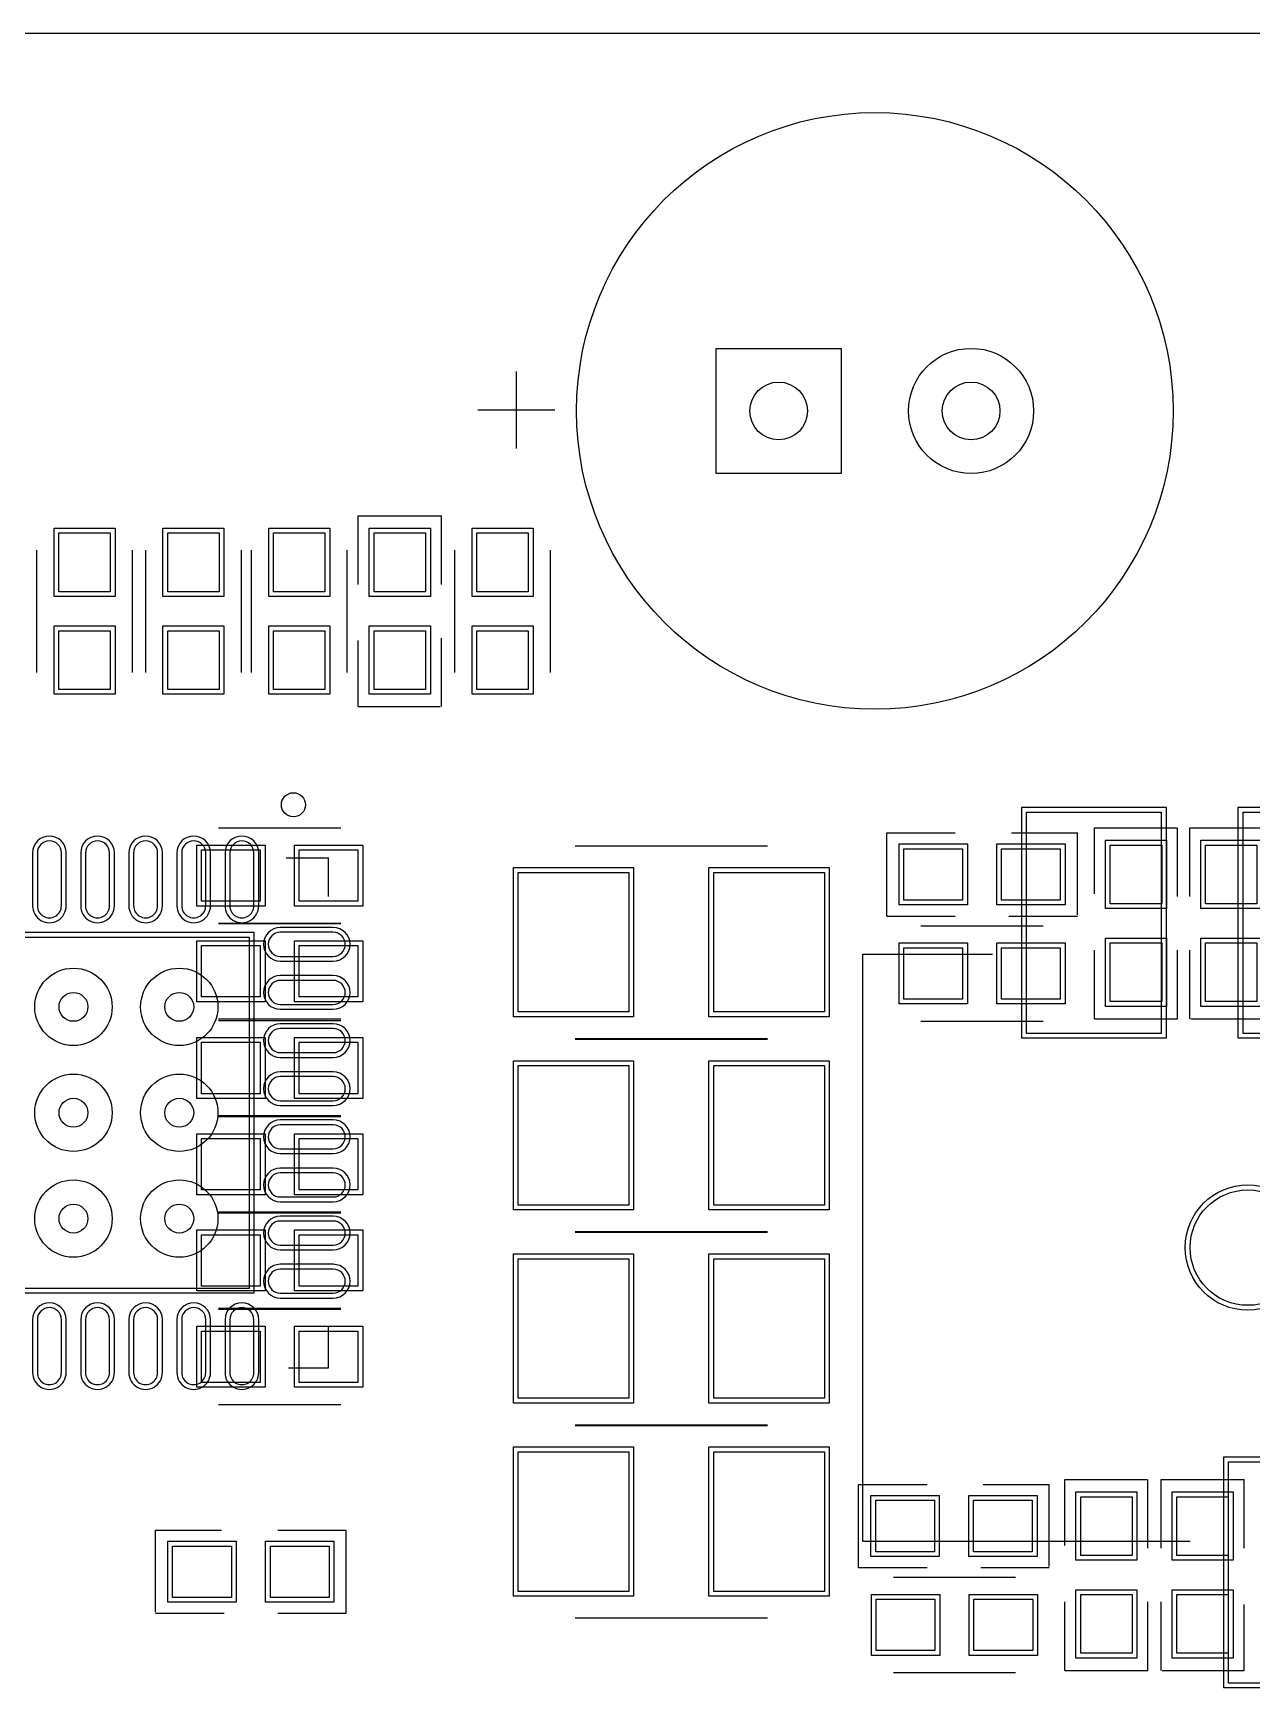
# Model space of a CAD drawing. Header units: inches. Extents: x -5 to 125, y -8 to 83.
# Drawn here: x 99.08 to 111.74, y 57.81 to 75 of the extents above; entities that cross this region are included whole.
import ezdxf

# ---------------------------------------------------------------- set-up
doc = ezdxf.new("R2010")
doc.units = ezdxf.units.IN
for name, color, linetype in [('Bottom Overlay', 54, 'Continuous'), ('Bottom Paste', 16, 'Continuous'), ('Bottom Solder', 6, 'Continuous'), ('Keep-Out Layer', 6, 'Continuous'), ('Top Overlay', 2, 'Continuous'), ('Top Paste', 8, 'Continuous'), ('Top Solder', 216, 'Continuous')]:
    doc.layers.add(name, color=color, linetype=linetype)

# ---------------------------------------------------------------- blocks, each defined once
blk = doc.blocks.new('0805C_40')
at = {"layer": 'Top Overlay'}
for p, q in [((-1, 1), (1, 1)), ((-1, -1), (1, -1))]:
    blk.add_line(p, q, dxfattribs=at)
at = {"layer": 'Top Paste'}
for p, q in [((-1.591, 0.725), (-0.441, 0.725)), ((-1.591, -0.725), (-1.591, 0.725)), ((-0.441, 0.725), (-0.441, -0.725)), ((0.441, 0.725), (1.591, 0.725)), ((0.441, -0.725), (0.441, 0.725)), ((1.591, 0.725), (1.591, -0.725)), ((-0.441, -0.725), (-1.591, -0.725)), ((1.591, -0.725), (0.441, -0.725))]:
    blk.add_line(p, q, dxfattribs=at)
at = {"layer": 'Top Solder'}
for p, q in [((-1.641, 0.775), (-0.391, 0.775)), ((-1.641, -0.775), (-1.641, 0.775)), ((-0.391, 0.775), (-0.391, -0.775)), ((0.391, 0.775), (1.641, 0.775)), ((0.391, -0.775), (0.391, 0.775)), ((1.641, 0.775), (1.641, -0.775)), ((-0.391, -0.775), (-1.641, -0.775)), ((1.641, -0.775), (0.391, -0.775))]:
    blk.add_line(p, q, dxfattribs=at)
blk = doc.blocks.new('0805C_41')
at = {"layer": 'Top Overlay'}
for p, q in [((-1, 1), (1, 1)), ((-1, -1), (1, -1))]:
    blk.add_line(p, q, dxfattribs=at)
at = {"layer": 'Top Paste'}
for p, q in [((-1.591, 0.725), (-0.441, 0.725)), ((-1.591, -0.725), (-1.591, 0.725)), ((-0.441, 0.725), (-0.441, -0.725)), ((0.441, 0.725), (1.591, 0.725)), ((0.441, -0.725), (0.441, 0.725)), ((1.591, 0.725), (1.591, -0.725)), ((-0.441, -0.725), (-1.591, -0.725)), ((1.591, -0.725), (0.441, -0.725))]:
    blk.add_line(p, q, dxfattribs=at)
at = {"layer": 'Top Solder'}
for p, q in [((-1.641, 0.775), (-0.391, 0.775)), ((-1.641, -0.775), (-1.641, 0.775)), ((-0.391, 0.775), (-0.391, -0.775)), ((0.391, 0.775), (1.641, 0.775)), ((0.391, -0.775), (0.391, 0.775)), ((1.641, 0.775), (1.641, -0.775)), ((-0.391, -0.775), (-1.641, -0.775)), ((1.641, -0.775), (0.391, -0.775))]:
    blk.add_line(p, q, dxfattribs=at)
blk = doc.blocks.new('QFN32P_0_5BSC_5_5_H_3__65_3_65_83')
at = {"layer": 'Bottom Solder'}
for centre, radius in [((-1.1, 1.1), 0.402), ((0, 1.1), 0.402), ((1.1, 1.1), 0.402), ((-1.1, 1.1), 0.15), ((0, 1.1), 0.15), ((1.1, 1.1), 0.15), ((-1.1, 0), 0.402), ((0, 0), 0.402), ((1.1, 0), 0.402), ((-1.1, 0), 0.15), ((0, 0), 0.15), ((1.1, 0), 0.15), ((-1.1, -1.1), 0.402), ((0, -1.1), 0.402), ((1.1, -1.1), 0.402), ((-1.1, -1.1), 0.15), ((0, -1.1), 0.15), ((1.1, -1.1), 0.15)]:
    blk.add_circle(centre, radius, dxfattribs=at)
at = {"layer": 'Top Overlay'}
for p, q in [((-2.65, 2.21), (-2.65, 2.65)), ((-2.248, 2.65), (-2.65, 2.65)), ((2.65, 2.65), (2.223, 2.65)), ((2.65, 2.235), (2.65, 2.65)), ((-2.65, -2.65), (-2.65, -2.21)), ((2.65, -2.65), (2.65, -2.235)), ((-2.21, -2.65), (-2.65, -2.65)), ((2.65, -2.65), (2.235, -2.65))]:
    blk.add_line(p, q, dxfattribs=at)
blk.add_circle((-3.2, 2.286), 0.125, dxfattribs=at)
at = {"layer": 'Top Paste'}
for p, q in [((-1.875, 2.7), (-1.875, 2.15)), ((-1.625, 2.15), (-1.625, 2.7)), ((-1.375, 2.7), (-1.375, 2.15)), ((-1.125, 2.15), (-1.125, 2.7)), ((-0.875, 2.7), (-0.875, 2.15)), ((-0.625, 2.15), (-0.625, 2.7)), ((-0.375, 2.7), (-0.375, 2.15)), ((-0.125, 2.15), (-0.125, 2.7)), ((0.125, 2.7), (0.125, 2.15)), ((0.375, 2.15), (0.375, 2.7)), ((0.625, 2.7), (0.625, 2.15)), ((0.875, 2.15), (0.875, 2.7)), ((1.125, 2.7), (1.125, 2.15)), ((1.375, 2.15), (1.375, 2.7)), ((1.625, 2.7), (1.625, 2.15)), ((1.875, 2.15), (1.875, 2.7)), ((-2.15, 1.875), (-2.7, 1.875)), ((-1.825, 1.825), (1.825, 1.825)), ((-1.825, -1.825), (-1.825, 1.825)), ((1.825, 1.825), (1.825, -1.825)), ((2.7, 1.875), (2.15, 1.875)), ((-2.7, 1.625), (-2.15, 1.625)), ((2.15, 1.625), (2.7, 1.625)), ((-2.15, 1.375), (-2.7, 1.375)), ((2.7, 1.375), (2.15, 1.375)), ((-2.7, 1.125), (-2.15, 1.125)), ((2.15, 1.125), (2.7, 1.125)), ((-2.15, 0.875), (-2.7, 0.875)), ((2.7, 0.875), (2.15, 0.875)), ((-2.7, 0.625), (-2.15, 0.625)), ((2.15, 0.625), (2.7, 0.625)), ((-2.15, 0.375), (-2.7, 0.375)), ((2.7, 0.375), (2.15, 0.375)), ((-2.7, 0.125), (-2.15, 0.125)), ((2.15, 0.125), (2.7, 0.125)), ((-2.15, -0.125), (-2.7, -0.125)), ((2.7, -0.125), (2.15, -0.125)), ((-2.7, -0.375), (-2.15, -0.375)), ((2.15, -0.375), (2.7, -0.375)), ((-2.15, -0.625), (-2.7, -0.625)), ((2.7, -0.625), (2.15, -0.625)), ((-2.7, -0.875), (-2.15, -0.875)), ((2.15, -0.875), (2.7, -0.875)), ((-2.15, -1.125), (-2.7, -1.125)), ((2.7, -1.125), (2.15, -1.125)), ((-2.7, -1.375), (-2.15, -1.375)), ((2.15, -1.375), (2.7, -1.375)), ((-2.15, -1.625), (-2.7, -1.625)), ((2.7, -1.625), (2.15, -1.625)), ((-2.7, -1.875), (-2.15, -1.875)), ((1.825, -1.825), (-1.825, -1.825)), ((2.15, -1.875), (2.7, -1.875)), ((-1.875, -2.15), (-1.875, -2.7)), ((-1.625, -2.7), (-1.625, -2.15)), ((-1.375, -2.15), (-1.375, -2.7)), ((-1.125, -2.7), (-1.125, -2.15)), ((-0.875, -2.15), (-0.875, -2.7)), ((-0.625, -2.7), (-0.625, -2.15)), ((-0.375, -2.15), (-0.375, -2.7)), ((-0.125, -2.7), (-0.125, -2.15)), ((0.125, -2.15), (0.125, -2.7)), ((0.375, -2.7), (0.375, -2.15)), ((0.625, -2.15), (0.625, -2.7)), ((0.875, -2.7), (0.875, -2.15)), ((1.125, -2.15), (1.125, -2.7)), ((1.375, -2.7), (1.375, -2.15)), ((1.625, -2.15), (1.625, -2.7)), ((1.875, -2.7), (1.875, -2.15))]:
    blk.add_line(p, q, dxfattribs=at)
for centre, start, end in [((-1.75, 2.7), 0, 180), ((-1.25, 2.7), 0, 180), ((-0.75, 2.7), 0, 180), ((-0.25, 2.7), 0, 180), ((0.25, 2.7), 0, 180), ((0.75, 2.7), 0, 180), ((1.25, 2.7), 0, 180), ((1.75, 2.7), 0, 180), ((-1.75, 2.15), 180, 0), ((-1.25, 2.15), 180, 0), ((-0.75, 2.15), 180, 0), ((-0.25, 2.15), 180, 0), ((0.25, 2.15), 180, 0), ((0.75, 2.15), 180, 0), ((1.25, 2.15), 180, 0), ((1.75, 2.15), 180, 0), ((-2.7, 1.75), 90, 270), ((-2.15, 1.75), 270, 90), ((2.15, 1.75), 90, 270), ((2.7, 1.75), 270, 90), ((-2.7, 1.25), 90, 270), ((-2.15, 1.25), 270, 90), ((2.15, 1.25), 90, 270), ((2.7, 1.25), 270, 90), ((-2.7, 0.75), 90, 270), ((-2.15, 0.75), 270, 90), ((2.15, 0.75), 90, 270), ((2.7, 0.75), 270, 90), ((-2.7, 0.25), 90, 270), ((-2.15, 0.25), 270, 90), ((2.15, 0.25), 90, 270), ((2.7, 0.25), 270, 90), ((-2.7, -0.25), 90, 270), ((-2.15, -0.25), 270, 90), ((2.15, -0.25), 90, 270), ((2.7, -0.25), 270, 90), ((-2.7, -0.75), 90, 270), ((-2.15, -0.75), 270, 90), ((2.15, -0.75), 90, 270), ((2.7, -0.75), 270, 90), ((-2.7, -1.25), 90, 270), ((-2.15, -1.25), 270, 90), ((2.15, -1.25), 90, 270), ((2.7, -1.25), 270, 90), ((-2.7, -1.75), 90, 270), ((-2.15, -1.75), 270, 90), ((2.15, -1.75), 90, 270), ((2.7, -1.75), 270, 90), ((-1.75, -2.15), 0, 180), ((-1.25, -2.15), 0, 180), ((-0.75, -2.15), 0, 180), ((-0.25, -2.15), 0, 180), ((0.25, -2.15), 0, 180), ((0.75, -2.15), 0, 180), ((1.25, -2.15), 0, 180), ((1.75, -2.15), 0, 180), ((-1.75, -2.7), 180, 0), ((-1.25, -2.7), 180, 0), ((-0.75, -2.7), 180, 0), ((-0.25, -2.7), 180, 0), ((0.25, -2.7), 180, 0), ((0.75, -2.7), 180, 0), ((1.25, -2.7), 180, 0), ((1.75, -2.7), 180, 0)]:
    blk.add_arc(centre, 0.125, start, end, dxfattribs=at)
at = {"layer": 'Top Solder'}
for p, q in [((-1.925, 2.7), (-1.925, 2.15)), ((-1.575, 2.15), (-1.575, 2.7)), ((-1.425, 2.7), (-1.425, 2.15)), ((-1.075, 2.15), (-1.075, 2.7)), ((-0.925, 2.7), (-0.925, 2.15)), ((-0.575, 2.15), (-0.575, 2.7)), ((-0.425, 2.7), (-0.425, 2.15)), ((-0.075, 2.15), (-0.075, 2.7)), ((0.075, 2.7), (0.075, 2.15)), ((0.425, 2.15), (0.425, 2.7)), ((0.575, 2.7), (0.575, 2.15)), ((0.925, 2.15), (0.925, 2.7)), ((1.075, 2.7), (1.075, 2.15)), ((1.425, 2.15), (1.425, 2.7)), ((1.575, 2.7), (1.575, 2.15)), ((1.925, 2.15), (1.925, 2.7)), ((-2.15, 1.925), (-2.7, 1.925)), ((2.7, 1.925), (2.15, 1.925)), ((-1.875, 1.875), (1.875, 1.875)), ((-1.875, -1.875), (-1.875, 1.875)), ((1.875, 1.875), (1.875, -1.875)), ((-2.7, 1.575), (-2.15, 1.575)), ((2.15, 1.575), (2.7, 1.575)), ((-2.15, 1.425), (-2.7, 1.425)), ((2.7, 1.425), (2.15, 1.425)), ((-2.7, 1.075), (-2.15, 1.075)), ((2.15, 1.075), (2.7, 1.075)), ((-2.15, 0.925), (-2.7, 0.925)), ((2.7, 0.925), (2.15, 0.925)), ((-2.7, 0.575), (-2.15, 0.575)), ((2.15, 0.575), (2.7, 0.575)), ((-2.15, 0.425), (-2.7, 0.425)), ((2.7, 0.425), (2.15, 0.425)), ((-2.7, 0.075), (-2.15, 0.075)), ((2.15, 0.075), (2.7, 0.075)), ((-2.15, -0.075), (-2.7, -0.075)), ((2.7, -0.075), (2.15, -0.075)), ((-2.7, -0.425), (-2.15, -0.425)), ((2.15, -0.425), (2.7, -0.425)), ((-2.15, -0.575), (-2.7, -0.575)), ((2.7, -0.575), (2.15, -0.575)), ((-2.7, -0.925), (-2.15, -0.925)), ((2.15, -0.925), (2.7, -0.925)), ((-2.15, -1.075), (-2.7, -1.075)), ((2.7, -1.075), (2.15, -1.075)), ((-2.7, -1.425), (-2.15, -1.425)), ((2.15, -1.425), (2.7, -1.425)), ((-2.15, -1.575), (-2.7, -1.575)), ((2.7, -1.575), (2.15, -1.575)), ((1.875, -1.875), (-1.875, -1.875)), ((-2.7, -1.925), (-2.15, -1.925)), ((2.15, -1.925), (2.7, -1.925)), ((-1.925, -2.15), (-1.925, -2.7)), ((-1.575, -2.7), (-1.575, -2.15)), ((-1.425, -2.15), (-1.425, -2.7)), ((-1.075, -2.7), (-1.075, -2.15)), ((-0.925, -2.15), (-0.925, -2.7)), ((-0.575, -2.7), (-0.575, -2.15)), ((-0.425, -2.15), (-0.425, -2.7)), ((-0.075, -2.7), (-0.075, -2.15)), ((0.075, -2.15), (0.075, -2.7)), ((0.425, -2.7), (0.425, -2.15)), ((0.575, -2.15), (0.575, -2.7)), ((0.925, -2.7), (0.925, -2.15)), ((1.075, -2.15), (1.075, -2.7)), ((1.425, -2.7), (1.425, -2.15)), ((1.575, -2.15), (1.575, -2.7)), ((1.925, -2.7), (1.925, -2.15))]:
    blk.add_line(p, q, dxfattribs=at)
for centre, radius in [((-1.1, 1.1), 0.402), ((0, 1.1), 0.402), ((1.1, 1.1), 0.402), ((-1.1, 1.1), 0.15), ((0, 1.1), 0.15), ((1.1, 1.1), 0.15), ((-1.1, 0), 0.402), ((0, 0), 0.402), ((1.1, 0), 0.402), ((-1.1, 0), 0.15), ((0, 0), 0.15), ((1.1, 0), 0.15), ((-1.1, -1.1), 0.402), ((0, -1.1), 0.402), ((1.1, -1.1), 0.402), ((-1.1, -1.1), 0.15), ((0, -1.1), 0.15), ((1.1, -1.1), 0.15)]:
    blk.add_circle(centre, radius, dxfattribs=at)
for centre, start, end in [((-1.75, 2.7), 0, 180), ((-1.25, 2.7), 0, 180), ((-0.75, 2.7), 0, 180), ((-0.25, 2.7), 0, 180), ((0.25, 2.7), 0, 180), ((0.75, 2.7), 0, 180), ((1.25, 2.7), 0, 180), ((1.75, 2.7), 0, 180), ((-1.75, 2.15), 180, 0), ((-1.25, 2.15), 180, 0), ((-0.75, 2.15), 180, 0), ((-0.25, 2.15), 180, 0), ((0.25, 2.15), 180, 0), ((0.75, 2.15), 180, 0), ((1.25, 2.15), 180, 0), ((1.75, 2.15), 180, 0), ((-2.7, 1.75), 90, 270), ((-2.15, 1.75), 270, 90), ((2.15, 1.75), 90, 270), ((2.7, 1.75), 270, 90), ((-2.7, 1.25), 90, 270), ((-2.15, 1.25), 270, 90), ((2.15, 1.25), 90, 270), ((2.7, 1.25), 270, 90), ((-2.7, 0.75), 90, 270), ((-2.15, 0.75), 270, 90), ((2.15, 0.75), 90, 270), ((2.7, 0.75), 270, 90), ((-2.7, 0.25), 90, 270), ((-2.15, 0.25), 270, 90), ((2.15, 0.25), 90, 270), ((2.7, 0.25), 270, 90), ((-2.7, -0.25), 90, 270), ((-2.15, -0.25), 270, 90), ((2.15, -0.25), 90, 270), ((2.7, -0.25), 270, 90), ((-2.7, -0.75), 90, 270), ((-2.15, -0.75), 270, 90), ((2.15, -0.75), 90, 270), ((2.7, -0.75), 270, 90), ((-2.7, -1.25), 90, 270), ((-2.15, -1.25), 270, 90), ((2.15, -1.25), 90, 270), ((2.7, -1.25), 270, 90), ((-2.7, -1.75), 90, 270), ((-2.15, -1.75), 270, 90), ((2.15, -1.75), 90, 270), ((2.7, -1.75), 270, 90), ((-1.75, -2.15), 0, 180), ((-1.25, -2.15), 0, 180), ((-0.75, -2.15), 0, 180), ((-0.25, -2.15), 0, 180), ((0.25, -2.15), 0, 180), ((0.75, -2.15), 0, 180), ((1.25, -2.15), 0, 180), ((1.75, -2.15), 0, 180), ((-1.75, -2.7), 180, 0), ((-1.25, -2.7), 180, 0), ((-0.75, -2.7), 180, 0), ((-0.25, -2.7), 180, 0), ((0.25, -2.7), 180, 0), ((0.75, -2.7), 180, 0), ((1.25, -2.7), 180, 0), ((1.75, -2.7), 180, 0)]:
    blk.add_arc(centre, 0.175, start, end, dxfattribs=at)
blk = doc.blocks.new('0402R_B_124')
at = {"layer": 'Bottom Overlay'}
for p, q in [((-0.279, 0.432), (-0.991, 0.432)), ((-0.991, -0.432), (-0.991, 0.432)), ((0.991, 0.432), (0.305, 0.432)), ((0.991, -0.419), (0.991, 0.432)), ((-0.279, -0.432), (-0.991, -0.432)), ((0.991, -0.432), (0.279, -0.432))]:
    blk.add_line(p, q, dxfattribs=at)
at = {"layer": 'Bottom Paste'}
for p, q in [((-0.813, -0.267), (-0.813, 0.267)), ((-0.813, 0.267), (-0.203, 0.267)), ((-0.203, 0.267), (-0.203, -0.267)), ((0.203, -0.267), (0.203, 0.267)), ((0.203, 0.267), (0.813, 0.267)), ((0.813, 0.267), (0.813, -0.267)), ((-0.203, -0.267), (-0.813, -0.267)), ((0.813, -0.267), (0.203, -0.267))]:
    blk.add_line(p, q, dxfattribs=at)
at = {"layer": 'Bottom Solder'}
for p, q in [((-0.863, -0.317), (-0.863, 0.317)), ((-0.863, 0.317), (-0.153, 0.317)), ((-0.153, 0.317), (-0.153, -0.317)), ((0.153, -0.317), (0.153, 0.317)), ((0.153, 0.317), (0.863, 0.317)), ((0.863, 0.317), (0.863, -0.317)), ((-0.153, -0.317), (-0.863, -0.317)), ((0.863, -0.317), (0.153, -0.317))]:
    blk.add_line(p, q, dxfattribs=at)
blk = doc.blocks.new('0402R_B_125')
at = {"layer": 'Bottom Overlay'}
for p, q in [((-0.991, 0.432), (-0.991, -0.432)), ((-0.991, 0.432), (-0.279, 0.432)), ((0.305, 0.432), (0.991, 0.432)), ((0.991, 0.432), (0.991, -0.419)), ((-0.991, -0.432), (-0.279, -0.432)), ((0.279, -0.432), (0.991, -0.432))]:
    blk.add_line(p, q, dxfattribs=at)
at = {"layer": 'Bottom Paste'}
for p, q in [((-0.813, -0.267), (-0.813, 0.267)), ((-0.813, 0.267), (-0.203, 0.267)), ((-0.203, 0.267), (-0.203, -0.267)), ((0.203, -0.267), (0.203, 0.267)), ((0.203, 0.267), (0.813, 0.267)), ((0.813, 0.267), (0.813, -0.267)), ((-0.203, -0.267), (-0.813, -0.267)), ((0.813, -0.267), (0.203, -0.267))]:
    blk.add_line(p, q, dxfattribs=at)
at = {"layer": 'Bottom Solder'}
for p, q in [((-0.863, -0.317), (-0.863, 0.317)), ((-0.863, 0.317), (-0.153, 0.317)), ((-0.153, 0.317), (-0.153, -0.317)), ((0.153, -0.317), (0.153, 0.317)), ((0.153, 0.317), (0.863, 0.317)), ((0.863, 0.317), (0.863, -0.317)), ((-0.153, -0.317), (-0.863, -0.317)), ((0.863, -0.317), (0.153, -0.317))]:
    blk.add_line(p, q, dxfattribs=at)
blk = doc.blocks.new('0402R_B_126')
at = {"layer": 'Bottom Overlay'}
for p, q in [((-0.991, -0.432), (-0.991, 0.432)), ((-0.279, 0.432), (-0.991, 0.432)), ((0.991, 0.432), (0.305, 0.432)), ((0.991, -0.419), (0.991, 0.432)), ((-0.279, -0.432), (-0.991, -0.432)), ((0.991, -0.432), (0.279, -0.432))]:
    blk.add_line(p, q, dxfattribs=at)
at = {"layer": 'Bottom Paste'}
for p, q in [((-0.813, -0.267), (-0.813, 0.267)), ((-0.813, 0.267), (-0.203, 0.267)), ((-0.203, 0.267), (-0.203, -0.267)), ((0.203, -0.267), (0.203, 0.267)), ((0.203, 0.267), (0.813, 0.267)), ((0.813, 0.267), (0.813, -0.267)), ((-0.203, -0.267), (-0.813, -0.267)), ((0.813, -0.267), (0.203, -0.267))]:
    blk.add_line(p, q, dxfattribs=at)
at = {"layer": 'Bottom Solder'}
for p, q in [((-0.863, -0.317), (-0.863, 0.317)), ((-0.863, 0.317), (-0.153, 0.317)), ((-0.153, 0.317), (-0.153, -0.317)), ((0.153, -0.317), (0.153, 0.317)), ((0.153, 0.317), (0.863, 0.317)), ((0.863, 0.317), (0.863, -0.317)), ((-0.153, -0.317), (-0.863, -0.317)), ((0.863, -0.317), (0.153, -0.317))]:
    blk.add_line(p, q, dxfattribs=at)
blk = doc.blocks.new('0402R_B_127')
at = {"layer": 'Bottom Overlay'}
for p, q in [((-0.991, 0.432), (-0.991, -0.432)), ((-0.991, 0.432), (-0.279, 0.432)), ((0.305, 0.432), (0.991, 0.432)), ((0.991, 0.432), (0.991, -0.419)), ((-0.991, -0.432), (-0.279, -0.432)), ((0.279, -0.432), (0.991, -0.432))]:
    blk.add_line(p, q, dxfattribs=at)
at = {"layer": 'Bottom Paste'}
for p, q in [((-0.813, -0.267), (-0.813, 0.267)), ((-0.813, 0.267), (-0.203, 0.267)), ((-0.203, 0.267), (-0.203, -0.267)), ((0.203, -0.267), (0.203, 0.267)), ((0.203, 0.267), (0.813, 0.267)), ((0.813, 0.267), (0.813, -0.267)), ((-0.203, -0.267), (-0.813, -0.267)), ((0.813, -0.267), (0.203, -0.267))]:
    blk.add_line(p, q, dxfattribs=at)
at = {"layer": 'Bottom Solder'}
for p, q in [((-0.863, -0.317), (-0.863, 0.317)), ((-0.863, 0.317), (-0.153, 0.317)), ((-0.153, 0.317), (-0.153, -0.317)), ((0.153, -0.317), (0.153, 0.317)), ((0.153, 0.317), (0.863, 0.317)), ((0.863, 0.317), (0.863, -0.317)), ((-0.153, -0.317), (-0.863, -0.317)), ((0.863, -0.317), (0.153, -0.317))]:
    blk.add_line(p, q, dxfattribs=at)
blk = doc.blocks.new('0402R_B_129')
at = {"layer": 'Bottom Overlay'}
for p, q in [((-0.991, 0.432), (-0.279, 0.432)), ((-0.991, -0.432), (-0.991, 0.432)), ((0.305, 0.432), (0.991, 0.432)), ((0.991, -0.419), (0.991, 0.432)), ((-0.991, -0.432), (-0.279, -0.432)), ((0.279, -0.432), (0.991, -0.432))]:
    blk.add_line(p, q, dxfattribs=at)
at = {"layer": 'Bottom Paste'}
for p, q in [((-0.813, -0.267), (-0.813, 0.267)), ((-0.813, 0.267), (-0.203, 0.267)), ((-0.203, 0.267), (-0.203, -0.267)), ((0.203, -0.267), (0.203, 0.267)), ((0.203, 0.267), (0.813, 0.267)), ((0.813, 0.267), (0.813, -0.267)), ((-0.203, -0.267), (-0.813, -0.267)), ((0.813, -0.267), (0.203, -0.267))]:
    blk.add_line(p, q, dxfattribs=at)
at = {"layer": 'Bottom Solder'}
for p, q in [((-0.863, -0.317), (-0.863, 0.317)), ((-0.863, 0.317), (-0.153, 0.317)), ((-0.153, 0.317), (-0.153, -0.317)), ((0.153, -0.317), (0.153, 0.317)), ((0.153, 0.317), (0.863, 0.317)), ((0.863, 0.317), (0.863, -0.317)), ((-0.153, -0.317), (-0.863, -0.317)), ((0.863, -0.317), (0.153, -0.317))]:
    blk.add_line(p, q, dxfattribs=at)
blk = doc.blocks.new('0402R_B_130')
at = {"layer": 'Bottom Overlay'}
for p, q in [((-0.991, -0.432), (-0.991, 0.432)), ((-0.991, 0.432), (-0.279, 0.432)), ((0.305, 0.432), (0.991, 0.432)), ((0.991, -0.419), (0.991, 0.432)), ((-0.991, -0.432), (-0.279, -0.432)), ((0.279, -0.432), (0.991, -0.432))]:
    blk.add_line(p, q, dxfattribs=at)
at = {"layer": 'Bottom Paste'}
for p, q in [((-0.813, -0.267), (-0.813, 0.267)), ((-0.813, 0.267), (-0.203, 0.267)), ((-0.203, 0.267), (-0.203, -0.267)), ((0.203, -0.267), (0.203, 0.267)), ((0.203, 0.267), (0.813, 0.267)), ((0.813, 0.267), (0.813, -0.267)), ((-0.203, -0.267), (-0.813, -0.267)), ((0.813, -0.267), (0.203, -0.267))]:
    blk.add_line(p, q, dxfattribs=at)
at = {"layer": 'Bottom Solder'}
for p, q in [((-0.863, -0.317), (-0.863, 0.317)), ((-0.863, 0.317), (-0.153, 0.317)), ((-0.153, 0.317), (-0.153, -0.317)), ((0.153, -0.317), (0.153, 0.317)), ((0.153, 0.317), (0.863, 0.317)), ((0.863, 0.317), (0.863, -0.317)), ((-0.153, -0.317), (-0.863, -0.317)), ((0.863, -0.317), (0.153, -0.317))]:
    blk.add_line(p, q, dxfattribs=at)
blk = doc.blocks.new('0402R_135')
at = {"layer": 'Top Overlay'}
for p, q in [((-0.279, 0.432), (-0.991, 0.432)), ((-0.991, -0.432), (-0.991, 0.432)), ((0.991, 0.432), (0.279, 0.432)), ((0.991, -0.432), (0.991, 0.419)), ((-0.279, -0.432), (-0.991, -0.432)), ((0.991, -0.432), (0.305, -0.432))]:
    blk.add_line(p, q, dxfattribs=at)
at = {"layer": 'Top Paste'}
for p, q in [((-0.813, -0.267), (-0.813, 0.267)), ((-0.813, 0.267), (-0.203, 0.267)), ((-0.203, 0.267), (-0.203, -0.267)), ((0.203, -0.267), (0.203, 0.267)), ((0.203, 0.267), (0.813, 0.267)), ((0.813, 0.267), (0.813, -0.267)), ((-0.203, -0.267), (-0.813, -0.267)), ((0.813, -0.267), (0.203, -0.267))]:
    blk.add_line(p, q, dxfattribs=at)
at = {"layer": 'Top Solder'}
for p, q in [((-0.863, -0.317), (-0.863, 0.317)), ((-0.863, 0.317), (-0.153, 0.317)), ((-0.153, 0.317), (-0.153, -0.317)), ((0.153, -0.317), (0.153, 0.317)), ((0.153, 0.317), (0.863, 0.317)), ((0.863, 0.317), (0.863, -0.317)), ((-0.153, -0.317), (-0.863, -0.317)), ((0.863, -0.317), (0.153, -0.317))]:
    blk.add_line(p, q, dxfattribs=at)
blk = doc.blocks.new('0402R_137')
at = {"layer": 'Top Overlay'}
for p, q in [((-0.279, 0.432), (-0.991, 0.432)), ((-0.991, 0.432), (-0.991, -0.432)), ((0.991, 0.432), (0.279, 0.432)), ((0.991, 0.419), (0.991, -0.432)), ((-0.279, -0.432), (-0.991, -0.432)), ((0.991, -0.432), (0.305, -0.432))]:
    blk.add_line(p, q, dxfattribs=at)
at = {"layer": 'Top Paste'}
for p, q in [((-0.813, -0.267), (-0.813, 0.267)), ((-0.813, 0.267), (-0.203, 0.267)), ((-0.203, 0.267), (-0.203, -0.267)), ((0.203, -0.267), (0.203, 0.267)), ((0.203, 0.267), (0.813, 0.267)), ((0.813, 0.267), (0.813, -0.267)), ((-0.203, -0.267), (-0.813, -0.267)), ((0.813, -0.267), (0.203, -0.267))]:
    blk.add_line(p, q, dxfattribs=at)
at = {"layer": 'Top Solder'}
for p, q in [((-0.863, -0.317), (-0.863, 0.317)), ((-0.863, 0.317), (-0.153, 0.317)), ((-0.153, 0.317), (-0.153, -0.317)), ((0.153, -0.317), (0.153, 0.317)), ((0.153, 0.317), (0.863, 0.317)), ((0.863, 0.317), (0.863, -0.317)), ((-0.153, -0.317), (-0.863, -0.317)), ((0.863, -0.317), (0.153, -0.317))]:
    blk.add_line(p, q, dxfattribs=at)
blk = doc.blocks.new('PJ3930_8P_271')
at = {"layer": 'Bottom Solder'}
for centre, radius in [((-4, 0), 0.651), ((-4, 0), 0.6), ((3, 0), 0.651), ((3, 0), 0.6)]:
    blk.add_circle(centre, radius, dxfattribs=at)
at = {"layer": 'Top Overlay'}
for p, q in [((-5.601, 3.05), (-6.3, 3.05)), ((-6.3, 3.05), (-6.3, -3.05)), ((-0.813, 3.048), (-1.435, 3.048)), ((7, 3.05), (3.6, 3.05)), ((7, 3.05), (7, -3.05)), ((-7.5, 2.75), (-7.5, -2.75)), ((-6.3, 2.75), (-7.5, 2.75)), ((-6.3, 2.5), (-6.3, -2.5)), ((-6.3, -2.75), (-7.5, -2.75)), ((-4.605, -3.05), (-6.3, -3.05)), ((-1.607, -3.055), (-2.4, -3.048)), ((1.257, -3.048), (0.571, -3.048)), ((7, -3.05), (5.652, -3.05))]:
    blk.add_line(p, q, dxfattribs=at)
at = {"layer": 'Top Paste'}
for p, q in [((-5.05, 2.225), (-5.05, 4.525)), ((-5.05, 4.525), (-3.65, 4.525)), ((-3.65, 4.525), (-3.65, 2.225)), ((-3.3, 2.225), (-3.3, 4.525)), ((-3.3, 4.525), (-1.9, 4.525)), ((-1.9, 4.525), (-1.9, 2.225)), ((-0.45, 2.225), (-0.45, 4.525)), ((-0.45, 4.525), (0.95, 4.525)), ((0.95, 4.525), (0.95, 2.225)), ((1.8, 2.225), (1.8, 4.525)), ((1.8, 4.525), (3.2, 4.525)), ((3.2, 4.525), (3.2, 2.225)), ((-3.65, 2.225), (-5.05, 2.225)), ((-1.9, 2.225), (-3.3, 2.225)), ((0.95, 2.225), (-0.45, 2.225)), ((3.2, 2.225), (1.8, 2.225)), ((-4.2, -4.525), (-4.2, -2.225)), ((-4.2, -2.225), (-2.8, -2.225)), ((-2.8, -2.225), (-2.8, -4.525)), ((-1.2, -4.525), (-1.2, -2.225)), ((-1.2, -2.225), (0.2, -2.225)), ((0.2, -2.225), (0.2, -4.525)), ((1.65, -4.525), (1.65, -2.225)), ((1.65, -2.225), (3.05, -2.225)), ((3.05, -2.225), (3.05, -4.525)), ((3.9, -4.525), (3.9, -2.225)), ((3.9, -2.225), (5.3, -2.225)), ((5.3, -2.225), (5.3, -4.525)), ((-2.8, -4.525), (-4.2, -4.525)), ((0.2, -4.525), (-1.2, -4.525)), ((3.05, -4.525), (1.65, -4.525)), ((5.3, -4.525), (3.9, -4.525))]:
    blk.add_line(p, q, dxfattribs=at)
at = {"layer": 'Top Solder'}
for p, q in [((-5.1, 2.175), (-5.1, 4.575)), ((-5.1, 4.575), (-3.6, 4.575)), ((-3.6, 4.575), (-3.6, 2.175)), ((-3.35, 2.175), (-3.35, 4.575)), ((-3.35, 4.575), (-1.85, 4.575)), ((-1.85, 4.575), (-1.85, 2.175)), ((-0.5, 2.175), (-0.5, 4.575)), ((-0.5, 4.575), (1, 4.575)), ((1, 4.575), (1, 2.175)), ((1.75, 2.175), (1.75, 4.575)), ((1.75, 4.575), (3.25, 4.575)), ((3.25, 4.575), (3.25, 2.175)), ((-3.6, 2.175), (-5.1, 2.175)), ((-1.85, 2.175), (-3.35, 2.175)), ((1, 2.175), (-0.5, 2.175)), ((3.25, 2.175), (1.75, 2.175)), ((-4.25, -4.575), (-4.25, -2.175)), ((-4.25, -2.175), (-2.75, -2.175)), ((-2.75, -2.175), (-2.75, -4.575)), ((-1.25, -4.575), (-1.25, -2.175)), ((-1.25, -2.175), (0.25, -2.175)), ((0.25, -2.175), (0.25, -4.575)), ((1.6, -4.575), (1.6, -2.175)), ((1.6, -2.175), (3.1, -2.175)), ((3.1, -2.175), (3.1, -4.575)), ((3.85, -4.575), (3.85, -2.175)), ((3.85, -2.175), (5.35, -2.175)), ((5.35, -2.175), (5.35, -4.575)), ((-2.75, -4.575), (-4.25, -4.575)), ((0.25, -4.575), (-1.25, -4.575)), ((3.1, -4.575), (1.6, -4.575)), ((5.35, -4.575), (3.85, -4.575))]:
    blk.add_line(p, q, dxfattribs=at)
for centre, radius in [((-4, 0), 0.651), ((-4, 0), 0.6), ((3, 0), 0.651), ((3, 0), 0.6)]:
    blk.add_circle(centre, radius, dxfattribs=at)
blk = doc.blocks.new('MIC_2_5_272')
at = {"layer": 'Bottom Solder'}
for p, q in [((-1.65, 0.65), (-0.35, 0.65)), ((-1.65, -0.65), (-1.65, 0.65)), ((-0.35, 0.65), (-0.35, -0.65)), ((-0.35, -0.65), (-1.65, -0.65))]:
    blk.add_line(p, q, dxfattribs=at)
for centre, radius in [((1, 0), 0.65), ((-1, 0), 0.3), ((1, 0), 0.3)]:
    blk.add_circle(centre, radius, dxfattribs=at)
at = {"layer": 'Top Overlay'}
for p, q in [((-3.726, -0.389), (-3.726, 0.411)), ((-4.126, 0.011), (-3.326, 0.011))]:
    blk.add_line(p, q, dxfattribs=at)
blk.add_circle((0, 0), 3.1, dxfattribs=at)
at = {"layer": 'Top Solder'}
for p, q in [((-1.65, 0.65), (-0.35, 0.65)), ((-1.65, -0.65), (-1.65, 0.65)), ((-0.35, 0.65), (-0.35, -0.65)), ((-0.35, -0.65), (-1.65, -0.65))]:
    blk.add_line(p, q, dxfattribs=at)
for centre, radius in [((1, 0), 0.65), ((-1, 0), 0.3), ((1, 0), 0.3)]:
    blk.add_circle(centre, radius, dxfattribs=at)
blk = doc.blocks.new('0402C_B_357')
at = {"layer": 'Bottom Overlay'}
for p, q in [((-0.635, 0.495), (0.635, 0.495)), ((-0.635, -0.495), (0.635, -0.495))]:
    blk.add_line(p, q, dxfattribs=at)
at = {"layer": 'Bottom Paste'}
for p, q in [((-0.813, -0.267), (-0.813, 0.267)), ((-0.813, 0.267), (-0.203, 0.267)), ((-0.203, 0.267), (-0.203, -0.267)), ((0.203, -0.267), (0.203, 0.267)), ((0.203, 0.267), (0.813, 0.267)), ((0.813, 0.267), (0.813, -0.267)), ((-0.203, -0.267), (-0.813, -0.267)), ((0.813, -0.267), (0.203, -0.267))]:
    blk.add_line(p, q, dxfattribs=at)
at = {"layer": 'Bottom Solder'}
for p, q in [((-0.863, -0.317), (-0.863, 0.317)), ((-0.863, 0.317), (-0.153, 0.317)), ((-0.153, 0.317), (-0.153, -0.317)), ((0.153, -0.317), (0.153, 0.317)), ((0.153, 0.317), (0.863, 0.317)), ((0.863, 0.317), (0.863, -0.317)), ((-0.153, -0.317), (-0.863, -0.317)), ((0.863, -0.317), (0.153, -0.317))]:
    blk.add_line(p, q, dxfattribs=at)
blk = doc.blocks.new('0402C_B_358')
at = {"layer": 'Bottom Overlay'}
for p, q in [((-0.635, 0.495), (0.635, 0.495)), ((-0.635, -0.495), (0.635, -0.495))]:
    blk.add_line(p, q, dxfattribs=at)
at = {"layer": 'Bottom Paste'}
for p, q in [((-0.813, -0.267), (-0.813, 0.267)), ((-0.813, 0.267), (-0.203, 0.267)), ((-0.203, 0.267), (-0.203, -0.267)), ((0.203, -0.267), (0.203, 0.267)), ((0.203, 0.267), (0.813, 0.267)), ((0.813, 0.267), (0.813, -0.267)), ((-0.203, -0.267), (-0.813, -0.267)), ((0.813, -0.267), (0.203, -0.267))]:
    blk.add_line(p, q, dxfattribs=at)
at = {"layer": 'Bottom Solder'}
for p, q in [((-0.863, -0.317), (-0.863, 0.317)), ((-0.863, 0.317), (-0.153, 0.317)), ((-0.153, 0.317), (-0.153, -0.317)), ((0.153, -0.317), (0.153, 0.317)), ((0.153, 0.317), (0.863, 0.317)), ((0.863, 0.317), (0.863, -0.317)), ((-0.153, -0.317), (-0.863, -0.317)), ((0.863, -0.317), (0.153, -0.317))]:
    blk.add_line(p, q, dxfattribs=at)
blk = doc.blocks.new('0402C_363')
at = {"layer": 'Top Overlay'}
for p, q in [((-0.635, 0.495), (0.635, 0.495)), ((0.635, -0.495), (-0.635, -0.495))]:
    blk.add_line(p, q, dxfattribs=at)
at = {"layer": 'Top Paste'}
for p, q in [((-0.813, -0.267), (-0.813, 0.267)), ((-0.813, 0.267), (-0.203, 0.267)), ((-0.203, 0.267), (-0.203, -0.267)), ((0.203, -0.267), (0.203, 0.267)), ((0.203, 0.267), (0.813, 0.267)), ((0.813, 0.267), (0.813, -0.267)), ((-0.203, -0.267), (-0.813, -0.267)), ((0.813, -0.267), (0.203, -0.267))]:
    blk.add_line(p, q, dxfattribs=at)
at = {"layer": 'Top Solder'}
for p, q in [((-0.863, -0.317), (-0.863, 0.317)), ((-0.863, 0.317), (-0.153, 0.317)), ((-0.153, 0.317), (-0.153, -0.317)), ((0.153, -0.317), (0.153, 0.317)), ((0.153, 0.317), (0.863, 0.317)), ((0.863, 0.317), (0.863, -0.317)), ((-0.153, -0.317), (-0.863, -0.317)), ((0.863, -0.317), (0.153, -0.317))]:
    blk.add_line(p, q, dxfattribs=at)
blk = doc.blocks.new('0402C_B_364')
at = {"layer": 'Bottom Overlay'}
for p, q in [((-0.635, 0.495), (0.635, 0.495)), ((-0.635, -0.495), (0.635, -0.495))]:
    blk.add_line(p, q, dxfattribs=at)
at = {"layer": 'Bottom Paste'}
for p, q in [((-0.813, -0.267), (-0.813, 0.267)), ((-0.813, 0.267), (-0.203, 0.267)), ((-0.203, 0.267), (-0.203, -0.267)), ((0.203, -0.267), (0.203, 0.267)), ((0.203, 0.267), (0.813, 0.267)), ((0.813, 0.267), (0.813, -0.267)), ((-0.203, -0.267), (-0.813, -0.267)), ((0.813, -0.267), (0.203, -0.267))]:
    blk.add_line(p, q, dxfattribs=at)
at = {"layer": 'Bottom Solder'}
for p, q in [((-0.863, -0.317), (-0.863, 0.317)), ((-0.863, 0.317), (-0.153, 0.317)), ((-0.153, 0.317), (-0.153, -0.317)), ((0.153, -0.317), (0.153, 0.317)), ((0.153, 0.317), (0.863, 0.317)), ((0.863, 0.317), (0.863, -0.317)), ((-0.153, -0.317), (-0.863, -0.317)), ((0.863, -0.317), (0.153, -0.317))]:
    blk.add_line(p, q, dxfattribs=at)
blk = doc.blocks.new('0402C_B_365')
at = {"layer": 'Bottom Overlay'}
for p, q in [((-0.635, 0.495), (0.635, 0.495)), ((-0.635, -0.495), (0.635, -0.495))]:
    blk.add_line(p, q, dxfattribs=at)
at = {"layer": 'Bottom Paste'}
for p, q in [((-0.813, -0.267), (-0.813, 0.267)), ((-0.813, 0.267), (-0.203, 0.267)), ((-0.203, 0.267), (-0.203, -0.267)), ((0.203, -0.267), (0.203, 0.267)), ((0.203, 0.267), (0.813, 0.267)), ((0.813, 0.267), (0.813, -0.267)), ((-0.203, -0.267), (-0.813, -0.267)), ((0.813, -0.267), (0.203, -0.267))]:
    blk.add_line(p, q, dxfattribs=at)
at = {"layer": 'Bottom Solder'}
for p, q in [((-0.863, -0.317), (-0.863, 0.317)), ((-0.863, 0.317), (-0.153, 0.317)), ((-0.153, 0.317), (-0.153, -0.317)), ((0.153, -0.317), (0.153, 0.317)), ((0.153, 0.317), (0.863, 0.317)), ((0.863, 0.317), (0.863, -0.317)), ((-0.153, -0.317), (-0.863, -0.317)), ((0.863, -0.317), (0.153, -0.317))]:
    blk.add_line(p, q, dxfattribs=at)
blk = doc.blocks.new('0402C_366')
at = {"layer": 'Top Overlay'}
for p, q in [((-0.635, 0.495), (0.635, 0.495)), ((0.635, -0.495), (-0.635, -0.495))]:
    blk.add_line(p, q, dxfattribs=at)
at = {"layer": 'Top Paste'}
for p, q in [((-0.813, -0.267), (-0.813, 0.267)), ((-0.813, 0.267), (-0.203, 0.267)), ((-0.203, 0.267), (-0.203, -0.267)), ((0.203, -0.267), (0.203, 0.267)), ((0.203, 0.267), (0.813, 0.267)), ((0.813, 0.267), (0.813, -0.267)), ((-0.203, -0.267), (-0.813, -0.267)), ((0.813, -0.267), (0.203, -0.267))]:
    blk.add_line(p, q, dxfattribs=at)
at = {"layer": 'Top Solder'}
for p, q in [((-0.863, -0.317), (-0.863, 0.317)), ((-0.863, 0.317), (-0.153, 0.317)), ((-0.153, 0.317), (-0.153, -0.317)), ((0.153, -0.317), (0.153, 0.317)), ((0.153, 0.317), (0.863, 0.317)), ((0.863, 0.317), (0.863, -0.317)), ((-0.153, -0.317), (-0.863, -0.317)), ((0.863, -0.317), (0.153, -0.317))]:
    blk.add_line(p, q, dxfattribs=at)
blk = doc.blocks.new('0805C_368')
at = {"layer": 'Top Overlay'}
for p, q in [((-1, 1), (1, 1)), ((-1, -1), (1, -1))]:
    blk.add_line(p, q, dxfattribs=at)
at = {"layer": 'Top Paste'}
for p, q in [((-1.591, 0.725), (-0.441, 0.725)), ((-1.591, -0.725), (-1.591, 0.725)), ((-0.441, 0.725), (-0.441, -0.725)), ((0.441, 0.725), (1.591, 0.725)), ((0.441, -0.725), (0.441, 0.725)), ((1.591, 0.725), (1.591, -0.725)), ((-0.441, -0.725), (-1.591, -0.725)), ((1.591, -0.725), (0.441, -0.725))]:
    blk.add_line(p, q, dxfattribs=at)
at = {"layer": 'Top Solder'}
for p, q in [((-1.641, 0.775), (-0.391, 0.775)), ((-1.641, -0.775), (-1.641, 0.775)), ((-0.391, 0.775), (-0.391, -0.775)), ((0.391, 0.775), (1.641, 0.775)), ((0.391, -0.775), (0.391, 0.775)), ((1.641, 0.775), (1.641, -0.775)), ((-0.391, -0.775), (-1.641, -0.775)), ((1.641, -0.775), (0.391, -0.775))]:
    blk.add_line(p, q, dxfattribs=at)
blk = doc.blocks.new('0402C_369')
at = {"layer": 'Top Overlay'}
for p, q in [((-0.635, 0.495), (0.635, 0.495)), ((0.635, -0.495), (-0.635, -0.495))]:
    blk.add_line(p, q, dxfattribs=at)
at = {"layer": 'Top Paste'}
for p, q in [((-0.813, -0.267), (-0.813, 0.267)), ((-0.813, 0.267), (-0.203, 0.267)), ((-0.203, 0.267), (-0.203, -0.267)), ((0.203, -0.267), (0.203, 0.267)), ((0.203, 0.267), (0.813, 0.267)), ((0.813, 0.267), (0.813, -0.267)), ((-0.203, -0.267), (-0.813, -0.267)), ((0.813, -0.267), (0.203, -0.267))]:
    blk.add_line(p, q, dxfattribs=at)
at = {"layer": 'Top Solder'}
for p, q in [((-0.863, -0.317), (-0.863, 0.317)), ((-0.863, 0.317), (-0.153, 0.317)), ((-0.153, 0.317), (-0.153, -0.317)), ((0.153, -0.317), (0.153, 0.317)), ((0.153, 0.317), (0.863, 0.317)), ((0.863, 0.317), (0.863, -0.317)), ((-0.153, -0.317), (-0.863, -0.317)), ((0.863, -0.317), (0.153, -0.317))]:
    blk.add_line(p, q, dxfattribs=at)
blk = doc.blocks.new('0402C_370')
at = {"layer": 'Top Overlay'}
for p, q in [((-0.635, 0.495), (0.635, 0.495)), ((0.635, -0.495), (-0.635, -0.495))]:
    blk.add_line(p, q, dxfattribs=at)
at = {"layer": 'Top Paste'}
for p, q in [((-0.813, -0.267), (-0.813, 0.267)), ((-0.813, 0.267), (-0.203, 0.267)), ((-0.203, 0.267), (-0.203, -0.267)), ((0.203, -0.267), (0.203, 0.267)), ((0.203, 0.267), (0.813, 0.267)), ((0.813, 0.267), (0.813, -0.267)), ((-0.203, -0.267), (-0.813, -0.267)), ((0.813, -0.267), (0.203, -0.267))]:
    blk.add_line(p, q, dxfattribs=at)
at = {"layer": 'Top Solder'}
for p, q in [((-0.863, -0.317), (-0.863, 0.317)), ((-0.863, 0.317), (-0.153, 0.317)), ((-0.153, 0.317), (-0.153, -0.317)), ((0.153, -0.317), (0.153, 0.317)), ((0.153, 0.317), (0.863, 0.317)), ((0.863, 0.317), (0.863, -0.317)), ((-0.153, -0.317), (-0.863, -0.317)), ((0.863, -0.317), (0.153, -0.317))]:
    blk.add_line(p, q, dxfattribs=at)
blk = doc.blocks.new('0805C_371')
at = {"layer": 'Top Overlay'}
for p, q in [((-1, 1), (1, 1)), ((-1, -1), (1, -1))]:
    blk.add_line(p, q, dxfattribs=at)
at = {"layer": 'Top Paste'}
for p, q in [((-1.591, 0.725), (-0.441, 0.725)), ((-1.591, -0.725), (-1.591, 0.725)), ((-0.441, 0.725), (-0.441, -0.725)), ((0.441, 0.725), (1.591, 0.725)), ((0.441, -0.725), (0.441, 0.725)), ((1.591, 0.725), (1.591, -0.725)), ((-0.441, -0.725), (-1.591, -0.725)), ((1.591, -0.725), (0.441, -0.725))]:
    blk.add_line(p, q, dxfattribs=at)
at = {"layer": 'Top Solder'}
for p, q in [((-1.641, 0.775), (-0.391, 0.775)), ((-1.641, -0.775), (-1.641, 0.775)), ((-0.391, 0.775), (-0.391, -0.775)), ((0.391, 0.775), (1.641, 0.775)), ((0.391, -0.775), (0.391, 0.775)), ((1.641, 0.775), (1.641, -0.775)), ((-0.391, -0.775), (-1.641, -0.775)), ((1.641, -0.775), (0.391, -0.775))]:
    blk.add_line(p, q, dxfattribs=at)
blk = doc.blocks.new('0402C_B_378')
at = {"layer": 'Bottom Overlay'}
for p, q in [((-0.635, 0.495), (0.635, 0.495)), ((-0.635, -0.495), (0.635, -0.495))]:
    blk.add_line(p, q, dxfattribs=at)
at = {"layer": 'Bottom Paste'}
for p, q in [((-0.813, -0.267), (-0.813, 0.267)), ((-0.813, 0.267), (-0.203, 0.267)), ((-0.203, 0.267), (-0.203, -0.267)), ((0.203, -0.267), (0.203, 0.267)), ((0.203, 0.267), (0.813, 0.267)), ((0.813, 0.267), (0.813, -0.267)), ((-0.203, -0.267), (-0.813, -0.267)), ((0.813, -0.267), (0.203, -0.267))]:
    blk.add_line(p, q, dxfattribs=at)
at = {"layer": 'Bottom Solder'}
for p, q in [((-0.863, -0.317), (-0.863, 0.317)), ((-0.863, 0.317), (-0.153, 0.317)), ((-0.153, 0.317), (-0.153, -0.317)), ((0.153, -0.317), (0.153, 0.317)), ((0.153, 0.317), (0.863, 0.317)), ((0.863, 0.317), (0.863, -0.317)), ((-0.153, -0.317), (-0.863, -0.317)), ((0.863, -0.317), (0.153, -0.317))]:
    blk.add_line(p, q, dxfattribs=at)
blk = doc.blocks.new('0402C_B_379')
at = {"layer": 'Bottom Overlay'}
for p, q in [((-0.635, 0.495), (0.635, 0.495)), ((-0.635, -0.495), (0.635, -0.495))]:
    blk.add_line(p, q, dxfattribs=at)
at = {"layer": 'Bottom Paste'}
for p, q in [((-0.813, -0.267), (-0.813, 0.267)), ((-0.813, 0.267), (-0.203, 0.267)), ((-0.203, 0.267), (-0.203, -0.267)), ((0.203, -0.267), (0.203, 0.267)), ((0.203, 0.267), (0.813, 0.267)), ((0.813, 0.267), (0.813, -0.267)), ((-0.203, -0.267), (-0.813, -0.267)), ((0.813, -0.267), (0.203, -0.267))]:
    blk.add_line(p, q, dxfattribs=at)
at = {"layer": 'Bottom Solder'}
for p, q in [((-0.863, -0.317), (-0.863, 0.317)), ((-0.863, 0.317), (-0.153, 0.317)), ((-0.153, 0.317), (-0.153, -0.317)), ((0.153, -0.317), (0.153, 0.317)), ((0.153, 0.317), (0.863, 0.317)), ((0.863, 0.317), (0.863, -0.317)), ((-0.153, -0.317), (-0.863, -0.317)), ((0.863, -0.317), (0.153, -0.317))]:
    blk.add_line(p, q, dxfattribs=at)
blk = doc.blocks.new('0402C_B_380')
at = {"layer": 'Bottom Overlay'}
for p, q in [((-0.635, 0.495), (0.635, 0.495)), ((-0.635, -0.495), (0.635, -0.495))]:
    blk.add_line(p, q, dxfattribs=at)
at = {"layer": 'Bottom Paste'}
for p, q in [((-0.813, -0.267), (-0.813, 0.267)), ((-0.813, 0.267), (-0.203, 0.267)), ((-0.203, 0.267), (-0.203, -0.267)), ((0.203, -0.267), (0.203, 0.267)), ((0.203, 0.267), (0.813, 0.267)), ((0.813, 0.267), (0.813, -0.267)), ((-0.203, -0.267), (-0.813, -0.267)), ((0.813, -0.267), (0.203, -0.267))]:
    blk.add_line(p, q, dxfattribs=at)
at = {"layer": 'Bottom Solder'}
for p, q in [((-0.863, -0.317), (-0.863, 0.317)), ((-0.863, 0.317), (-0.153, 0.317)), ((-0.153, 0.317), (-0.153, -0.317)), ((0.153, -0.317), (0.153, 0.317)), ((0.153, 0.317), (0.863, 0.317)), ((0.863, 0.317), (0.863, -0.317)), ((-0.153, -0.317), (-0.863, -0.317)), ((0.863, -0.317), (0.153, -0.317))]:
    blk.add_line(p, q, dxfattribs=at)
blk = doc.blocks.new('0402C_B_381')
at = {"layer": 'Bottom Overlay'}
for p, q in [((-0.635, 0.495), (0.635, 0.495)), ((-0.635, -0.495), (0.635, -0.495))]:
    blk.add_line(p, q, dxfattribs=at)
at = {"layer": 'Bottom Paste'}
for p, q in [((-0.813, -0.267), (-0.813, 0.267)), ((-0.813, 0.267), (-0.203, 0.267)), ((-0.203, 0.267), (-0.203, -0.267)), ((0.203, -0.267), (0.203, 0.267)), ((0.203, 0.267), (0.813, 0.267)), ((0.813, 0.267), (0.813, -0.267)), ((-0.203, -0.267), (-0.813, -0.267)), ((0.813, -0.267), (0.203, -0.267))]:
    blk.add_line(p, q, dxfattribs=at)
at = {"layer": 'Bottom Solder'}
for p, q in [((-0.863, -0.317), (-0.863, 0.317)), ((-0.863, 0.317), (-0.153, 0.317)), ((-0.153, 0.317), (-0.153, -0.317)), ((0.153, -0.317), (0.153, 0.317)), ((0.153, 0.317), (0.863, 0.317)), ((0.863, 0.317), (0.863, -0.317)), ((-0.153, -0.317), (-0.863, -0.317)), ((0.863, -0.317), (0.153, -0.317))]:
    blk.add_line(p, q, dxfattribs=at)

msp = doc.modelspace()

# ---------------------------------------------------------------- linework, layer by layer
at = {"layer": 'Keep-Out Layer'}
msp.add_line((3, 75), (117, 75), dxfattribs=at)

# ---------------------------------------------------------------- block references
for name, p in [('MIC_2_5_272', (107.826, 71.074)), ('0402C_B_379', (101.641, 66.247)), ('0805C_368', (105.71, 65.554)), ('0402R_B_129', (108.94, 66.258)), ('0402C_B_378', (101.641, 65.252)), ('0402C_B_357', (108.94, 65.23)), ('0402C_B_365', (101.641, 64.247)), ('0805C_371', (105.71, 63.547)), ('0402C_B_364', (101.641, 63.247)), ('0402C_B_380', (101.641, 62.247)), ('0805C_40', (105.71, 61.54)), ('0402C_B_381', (101.641, 61.247)), ('0805C_41', (105.71, 59.534)), ('0402R_B_130', (108.648, 59.488)), ('0402C_B_358', (108.653, 58.46))]:
    msp.add_blockref(name, p)
for name, p, rotation in [('0402R_135', (102.889, 68.993), 270), ('0402C_366', (99.613, 68.993), 270), ('0402C_370', (100.744, 68.993), 270), ('0402C_369', (101.844, 68.993), 270), ('0402C_363', (103.956, 68.993), 270), ('QFN32P_0_5BSC_5_5_H_3__65_3_65_83', (99.497, 63.782), 270), ('PJ3930_8P_271', (114.702, 62.381), 180), ('0402R_B_125', (110.54, 65.75), 90), ('0402R_B_124', (111.53, 65.75), 270), ('0402R_B_127', (110.232, 58.979), 90), ('0402R_B_126', (111.232, 58.979), 270), ('0402R_137', (101.341, 59.013), 180)]:
    msp.add_blockref(name, p, dxfattribs=dict(rotation=rotation))

doc.saveas('drawing.dxf')
